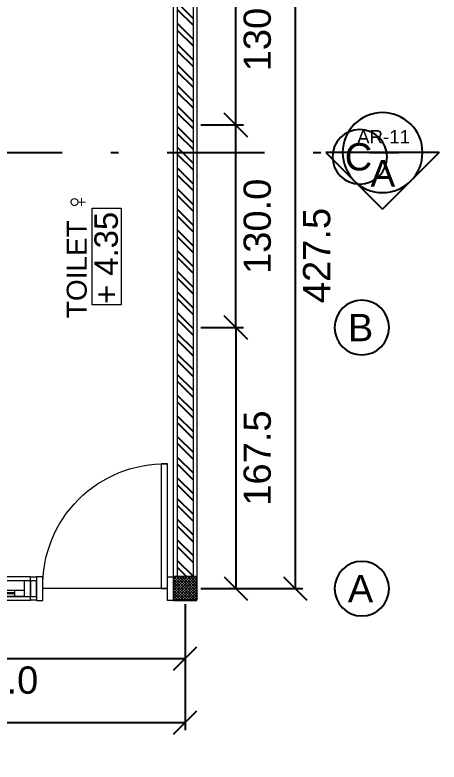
# Model space of a CAD drawing. Header units: inches. Extents: x 249 to 1192, y -18 to 440.
# Drawn here: x 516.26 to 521.7, y 189.87 to 199.45 of the extents above; entities that cross this region are included whole.
import ezdxf
from ezdxf.enums import TextEntityAlignment as Align

# ---------------------------------------------------------------- set-up
doc = ezdxf.new("R2010")
doc.units = ezdxf.units.IN
doc.header["$MEASUREMENT"] = 0
doc.linetypes.add('DASHDOT', pattern=[1, 0.5, -0.25, 0, -0.25])
for name, color, linetype, lineweight in [('ARSIR BETON', 8, 'Continuous', 0), ('DIMENSI', 85, 'Continuous', 20), ('DINDING', 6, 'Continuous', 0), ('DINDING2', 137, 'Continuous', 20), ('KACA', 141, 'Continuous', 30), ('KUSEN', 16, 'Continuous', 15), ('LANTAI', 135, 'Continuous', 9), ('TEXT (KET. RUANG)', 7, 'Continuous', 5), ('TEXT (KETERANGAN)', 7, 'Continuous', 25)]:
    doc.layers.add(name, color=color, linetype=linetype, lineweight=lineweight)
doc.layers.add('ARSIR DINDING', color=64, linetype='Continuous')
doc.layers.add('KOLOM', color=5, linetype='Continuous')
doc.styles.add('S', font='SIMPLEX', dxfattribs={"width": 1.1})
doc.styles.get("Standard").update_dxf_attribs({"font": 'arial.ttf'})
doc.dimstyles.new('UK. GDG PERTEMUAN', dxfattribs={"dimtxt": 0.5, "dimasz": 0.5, "dimexe": 0.5, "dimexo": 0.05, "dimgap": 0.1, "dimtad": 2, "dimdec": 0, "dimlfac": 100, "dimzin": 0, "dimdsep": 46, "dimtxsty": 'Standard', "dimblk": 'OBLIQUE', "dimcen": 0.09, "dimclrd": 8, "dimclre": 256, "dimclrt": 256, "dimadec": 0, "dimazin": 0, "dimtfac": 1, "dimtdec": 0, "dimtofl": 0, "dimtmove": 0, "dimatfit": 3, "dimldrblk": 'OBLIQUE', "dimfxl": 0, "dimtolj": 1, "dimtzin": 0, "dimarcsym": 0})

# ---------------------------------------------------------------- blocks, each defined once
blk = doc.blocks.new('K15')
at = {"layer": 'ARSIR BETON'}
h = blk.add_hatch(dxfattribs=at)
h.set_pattern_fill('ANSI37', color=256, scale=0.1, angle=180, style=0)
h.set_pattern_definition([(225, (665.191469, 113.346442), (0.0088388, -0.00883884), []), (315, (665.191469, 113.346442), (0.00883884, 0.0088388), [])])
h.paths.add_polyline_path([(665.3165, 113.4964), (665.2665, 113.4964), (665.2665, 113.3464), (665.3165, 113.3464)])
h.paths.add_polyline_path([(665.2665, 113.4964), (665.2165, 113.4964), (665.2165, 113.3464), (665.2665, 113.3464)])
h.paths.add_polyline_path([(665.2165, 113.4964), (665.1915, 113.4964), (665.1915, 113.3464), (665.2165, 113.3464)])
h.paths.add_polyline_path([(665.3415, 113.4964), (665.3165, 113.4964), (665.3165, 113.4964), (665.3165, 113.3464), (665.3415, 113.3464)])
at = {"layer": 'KOLOM'}
blk.add_lwpolyline([(665.1915, 113.3464), (665.3415, 113.3464), (665.3415, 113.4964), (665.1915, 113.4964)], close=True, dxfattribs=at)
blk = doc.blocks.new('P2')
for points in [[(278.9434, 273.0586), (278.9434, 273.0186), (279.0934, 273.0186), (279.0934, 273.0586)], [(278.9434, 272.1784), (278.9434, 272.2184), (279.0934, 272.2184), (279.0934, 272.1784)]]:
    blk.add_lwpolyline(points, close=True)
for points in [[(279.0184, 273.0186), (279.0184, 272.2186)], [(279.0184, 273.0186), (279.8184, 273.0186), (279.8184, 272.9786), (279.0184, 272.9786), (279.0184, 273.0186)]]:
    blk.add_lwpolyline(points)
blk.add_arc((279.0384, 272.9986), 0.7803, 268.5312, 1.4688)
blk = doc.blocks.new('BV1')
at = {"layer": 'KACA'}
blk.add_lwpolyline([(663.9865, 113.1112), (663.9865, 112.4312)], dxfattribs=at)
at = {"layer": 'KUSEN'}
for points in [[(663.9665, 113.1712), (664.0665, 113.1712), (664.0665, 113.2112), (663.9665, 113.2112)], [(663.9665, 112.3312), (664.0665, 112.3312), (664.0665, 113.2112), (663.9665, 113.2112)], [(663.9665, 112.3312), (664.0665, 112.3312), (664.0665, 112.3712), (663.9665, 112.3712)]]:
    blk.add_lwpolyline(points, close=True, dxfattribs=at)
for points in [[(663.9665, 112.3712), (663.9665, 113.1712), (664.0065, 113.1712), (664.0065, 112.3712), (663.9665, 112.3712)], [(663.9665, 113.1112), (663.9665, 113.1712), (664.0065, 113.1712), (664.0065, 113.1112), (663.9665, 113.1112)], [(663.9665, 112.3712), (663.9665, 112.4312), (664.0065, 112.4312), (664.0065, 112.3712), (663.9665, 112.3712)]]:
    blk.add_lwpolyline(points, dxfattribs=at)
blk = doc.blocks.new('+4.35')
at = {"layer": 'TEXT (KET. RUANG)', "color": 1}
blk.add_lwpolyline([(653.1532, 119.0567), (653.7744, 119.0567), (653.7744, 118.8702), (653.1532, 118.8702)], close=True, dxfattribs=at)
at = {"layer": 'TEXT (KET. RUANG)'}
blk.add_text('+ 4.35', height=0.15075, dxfattribs=at).set_placement((653.1591, 118.8918))
blk = doc.blocks.new('TOILET LT.2')
at = {"layer": 'ARSIR DINDING'}
h = blk.add_hatch(dxfattribs=at)
h.set_pattern_fill('ANSI32', color=256, scale=0.25, style=0)
h.set_pattern_definition([(45, (652.50368, 115.51291), (-0.0662913, 0.0662913), []), (45, (652.54787, 115.51291), (-0.0662913, 0.0662913), [])])
h.paths.add_polyline_path([(656.6287, 115.6129), (652.5037, 115.6129), (652.5037, 115.5129), (656.6287, 115.5129)])
h.paths.add_polyline_path([(656.7537, 116.6879), (656.6537, 116.6879), (656.6537, 115.6379), (656.7537, 115.6379)])
h.paths.add_polyline_path([(656.7537, 119.3379), (656.6537, 119.3379), (656.6537, 118.1379), (656.7537, 118.1379)])
h.paths.add_polyline_path([(656.7537, 122.6434), (656.6537, 122.6434), (656.6537, 121.8631), (656.7537, 121.8631)])
h.paths.add_polyline_path([(654.6287, 120.7629), (654.6287, 120.8629), (652.5037, 120.8629), (652.5037, 120.7629)])
at = {"layer": 'DINDING'}
for points in [[(652.3537, 116.5579), (652.5037, 116.5579), (652.5037, 117.4379), (652.3537, 117.4379)], [(652.3537, 116.5579), (652.5037, 116.5579), (652.5037, 116.5181), (652.3537, 116.5181)], [(652.5037, 115.6379), (656.6287, 115.6379), (656.6287, 115.4879), (652.5037, 115.4879)]]:
    blk.add_lwpolyline(points, close=True, dxfattribs=at)
at = {"layer": 'DINDING2'}
blk.add_lwpolyline([(652.3787, 116.5181), (652.4787, 116.5181), (652.4787, 116.5579), (652.3787, 116.5579)], close=True, dxfattribs=at)
at = {"layer": 'LANTAI'}
blk.add_lwpolyline([(652.5037, 115.6129), (656.6287, 115.6129), (656.6287, 115.5129), (652.5037, 115.5129)], close=True, dxfattribs=at)
at = {"layer": 'DINDING2'}
for name, p in [('BV1', (-11.5878, 4.2267)), ('+4.35', (1.0961, -2.8958)), ('K15', (-12.8378, 2.1415))]:
    blk.add_blockref(name, p, dxfattribs=at)
at = {"layer": 'KUSEN', "xscale": -1, "rotation": 180}
blk.add_blockref('P2', (373.4102, 388.6965), dxfattribs=at)
at = {"layer": 'TEXT (KET. RUANG)'}
blk.add_text('TOILET ♀  ', height=0.12839, dxfattribs=at).set_placement((654.1643, 116.196))
blk = doc.blocks.new('_Oblique')
at = {"color": 0, "linetype": 'ByBlock', "lineweight": -2}
blk.add_line((-0.5, -0.5), (0.5, 0.5), dxfattribs=at)
blk = doc.blocks.new('*D344')
at = {"layer": 'DEFPOINTS', "color": 0}
for p in [(518.5945, 195.4409), (518.5945, 192.0909), (519.0918, 192.0909)]:
    blk.add_point(p, dxfattribs=at)
at = {"layer": 'DIMENSI', "lineweight": -2}
for p, q in [((518.6445, 195.4409), (519.1918, 195.4409)), ((518.6445, 192.0909), (519.1918, 192.0909))]:
    blk.add_line(p, q, dxfattribs=at)
at = {"layer": 'DIMENSI', "color": 8, "lineweight": -2}
blk.add_line((519.0918, 195.4409), (519.0918, 192.0909), dxfattribs=at)
at = {"layer": 'DIMENSI', "color": 8, "lineweight": -2, "xscale": 0.3, "yscale": 0.3, "zscale": 0.3}
for p, rotation in [((519.0918, 195.4409), 90), ((519.0918, 192.0909), 270)]:
    blk.add_blockref('_Oblique', p, dxfattribs=dict(at, rotation=rotation))
at = {"layer": 'DIMENSI', "insert": (519.3705, 193.7659), "char_height": 0.35, "attachment_point": 5, "rotation": 90}
blk.add_mtext('\\A1;167.5', dxfattribs=at)
blk = doc.blocks.new('*D345')
at = {"layer": 'DEFPOINTS', "color": 0}
for p in [(518.5945, 198.0409), (519.0918, 198.0409), (518.5945, 195.4409)]:
    blk.add_point(p, dxfattribs=at)
at = {"layer": 'DIMENSI', "lineweight": -2}
for p, q in [((518.6445, 198.0409), (519.1918, 198.0409)), ((518.6445, 195.4409), (519.1918, 195.4409))]:
    blk.add_line(p, q, dxfattribs=at)
at = {"layer": 'DIMENSI', "color": 8, "lineweight": -2}
blk.add_line((519.0918, 195.4409), (519.0918, 198.0409), dxfattribs=at)
at = {"layer": 'DIMENSI', "color": 8, "lineweight": -2, "xscale": 0.3, "yscale": 0.3, "zscale": 0.3}
for p, rotation in [((519.0918, 198.0409), 90), ((519.0918, 195.4409), 270)]:
    blk.add_blockref('_Oblique', p, dxfattribs=dict(at, rotation=rotation))
at = {"layer": 'DIMENSI', "insert": (519.3707, 196.7409), "char_height": 0.35, "attachment_point": 5, "rotation": 90}
blk.add_mtext('\\A1;130.0', dxfattribs=at)
blk = doc.blocks.new('*D346')
at = {"layer": 'DEFPOINTS', "color": 0}
for p in [(518.5945, 200.6409), (519.0918, 200.6409), (518.5945, 198.0409)]:
    blk.add_point(p, dxfattribs=at)
at = {"layer": 'DIMENSI', "lineweight": -2}
for p, q in [((518.6445, 200.6409), (519.1918, 200.6409)), ((518.6445, 198.0409), (519.1918, 198.0409))]:
    blk.add_line(p, q, dxfattribs=at)
at = {"layer": 'DIMENSI', "color": 8, "lineweight": -2}
blk.add_line((519.0918, 198.0409), (519.0918, 200.6409), dxfattribs=at)
at = {"layer": 'DIMENSI', "color": 8, "lineweight": -2, "xscale": 0.3, "yscale": 0.3, "zscale": 0.3}
for p, rotation in [((519.0918, 200.6409), 90), ((519.0918, 198.0409), 270)]:
    blk.add_blockref('_Oblique', p, dxfattribs=dict(at, rotation=rotation))
at = {"layer": 'DIMENSI', "insert": (519.3707, 199.3409), "char_height": 0.35, "attachment_point": 5, "rotation": 90}
blk.add_mtext('\\A1;130.0', dxfattribs=at)
blk = doc.blocks.new('*D347')
at = {"layer": 'DEFPOINTS', "color": 0}
for p in [(518.9341, 200.6409), (518.5945, 192.0909), (519.8554, 192.0909)]:
    blk.add_point(p, dxfattribs=at)
at = {"layer": 'DIMENSI', "lineweight": -2}
for p, q in [((518.9841, 200.6409), (519.9554, 200.6409)), ((518.6445, 192.0909), (519.9554, 192.0909))]:
    blk.add_line(p, q, dxfattribs=at)
at = {"layer": 'DIMENSI', "color": 8, "lineweight": -2}
blk.add_line((519.8554, 200.6409), (519.8554, 192.0909), dxfattribs=at)
at = {"layer": 'DIMENSI', "color": 8, "lineweight": -2, "xscale": 0.3, "yscale": 0.3, "zscale": 0.3}
for p, rotation in [((519.8554, 200.6409), 90), ((519.8554, 192.0909), 270)]:
    blk.add_blockref('_Oblique', p, dxfattribs=dict(at, rotation=rotation))
at = {"layer": 'DIMENSI', "insert": (520.1341, 196.3659), "char_height": 0.35, "attachment_point": 5, "rotation": 90}
blk.add_mtext('\\A1;427.5', dxfattribs=at)
blk = doc.blocks.new('*D349')
at = {"layer": 'DEFPOINTS', "color": 0}
for p in [(513.4445, 191.9409), (518.4445, 191.9409), (518.4445, 191.1936)]:
    blk.add_point(p, dxfattribs=at)
at = {"layer": 'DIMENSI', "lineweight": -2}
for p, q in [((513.4445, 191.8909), (513.4445, 191.0936)), ((518.4445, 191.8909), (518.4445, 191.0936))]:
    blk.add_line(p, q, dxfattribs=at)
at = {"layer": 'DIMENSI', "color": 8, "lineweight": -2}
blk.add_line((513.4445, 191.1936), (518.4445, 191.1936), dxfattribs=at)
at = {"layer": 'DIMENSI', "color": 8, "lineweight": -2, "xscale": 0.3, "yscale": 0.3, "zscale": 0.3, "rotation": 180}
blk.add_blockref('_Oblique', (513.4445, 191.1936), dxfattribs=at)
at = {"layer": 'DIMENSI', "color": 8, "lineweight": -2, "xscale": 0.3, "yscale": 0.3, "zscale": 0.3}
blk.add_blockref('_Oblique', (518.4445, 191.1936), dxfattribs=at)
at = {"layer": 'DIMENSI', "insert": (515.9445, 190.9149), "char_height": 0.35, "attachment_point": 5}
blk.add_mtext('\\A1;250.0', dxfattribs=at)
blk = doc.blocks.new('*D351')
at = {"layer": 'DEFPOINTS', "color": 0}
for p in [(507.9445, 191.9409), (518.4445, 191.9409), (518.4445, 190.3736)]:
    blk.add_point(p, dxfattribs=at)
at = {"layer": 'DIMENSI', "lineweight": -2}
for p, q in [((507.9445, 191.8909), (507.9445, 190.2736)), ((518.4445, 191.8909), (518.4445, 190.2736))]:
    blk.add_line(p, q, dxfattribs=at)
at = {"layer": 'DIMENSI', "color": 8, "lineweight": -2}
blk.add_line((507.9445, 190.3736), (518.4445, 190.3736), dxfattribs=at)
at = {"layer": 'DIMENSI', "color": 8, "lineweight": -2, "xscale": 0.3, "yscale": 0.3, "zscale": 0.3, "rotation": 180}
blk.add_blockref('_Oblique', (507.9445, 190.3736), dxfattribs=at)
at = {"layer": 'DIMENSI', "color": 8, "lineweight": -2, "xscale": 0.3, "yscale": 0.3, "zscale": 0.3}
blk.add_blockref('_Oblique', (518.4445, 190.3736), dxfattribs=at)
at = {"layer": 'DIMENSI', "insert": (513.1945, 190.0949), "char_height": 0.35, "attachment_point": 5}
blk.add_mtext('\\A1;525.0', dxfattribs=at)
blk = doc.blocks.new('NAV')
blk.add_circle((0, -0.4), 0.35)
at = {"style": 'S', "width": 0.75, "flags": 4}
blk.add_attdef('AV', text='', height=0.3, dxfattribs=at).set_placement((0, -0.4), align=Align.MIDDLE)
blk = doc.blocks.new('Npa')
for p, q in [((-0.849, 0), (0, 0.849)), ((0.849, 0), (0, 0.849)), ((0.849, 0), (-0.849, 0))]:
    blk.add_line(p, q)
blk.add_circle((0, 0), 0.6)
at = {"style": 'S', "width": 0.75, "flags": 4}
for tag, height, p in [('NO', 0.3, (0.005, 0.113)), ('NOLBR', 0.2, (0.005, -0.334))]:
    blk.add_attdef(tag, text='', height=height, dxfattribs=at).set_placement(p, align=Align.CENTER)

msp = doc.modelspace()

# ---------------------------------------------------------------- linework, layer by layer
at = {"layer": 'TEXT (KETERANGAN)', "linetype": 'DASHDOT', "ltscale": 2.5}
msp.add_lwpolyline([(510.4118, 197.6872), (521.1871, 197.6872)], dxfattribs=at)

# ---------------------------------------------------------------- block references
at = {"xscale": 2, "yscale": 2, "zscale": 2, "rotation": 89.9999999999999}
msp.add_blockref('TOILET LT.2', (749.5703, -1112.7665), dxfattribs=at)
at = {"layer": 'TEXT (KETERANGAN)'}
ref = msp.add_blockref('Npa', (520.9785, 197.6872), dxfattribs=dict(at, xscale=-0.8559388005003257, yscale=0.8559388005003257, zscale=0.8559388005003257, rotation=180))
ref.add_attrib('NO', 'A', dxfattribs={"layer": '0', "height": 0.3424, "flags": 4}).set_placement((520.9826, 197.2482), align=Align.CENTER)
ref.add_attrib('NOLBR', 'AR-11', dxfattribs={"layer": '0', "height": 0.17119, "flags": 4}).set_placement((520.9912, 197.8043), align=Align.CENTER)
ref = msp.add_blockref('NAV', (520.6859, 198.0326), dxfattribs=dict(at, xscale=-1))
ref.add_attrib('AV', 'C', dxfattribs={"layer": '0', "height": 0.35, "flags": 4}).set_placement((520.6693, 197.6326), align=Align.MIDDLE)
ref = msp.add_blockref('NAV', (520.7122, 195.8409), dxfattribs=dict(at, xscale=-1))
ref.add_attrib('AV', 'B', dxfattribs={"layer": '0', "height": 0.35, "flags": 4}).set_placement((520.6957, 195.4409), align=Align.MIDDLE)
ref = msp.add_blockref('NAV', (520.7122, 192.4909), dxfattribs=dict(at, xscale=-1))
ref.add_attrib('AV', 'A', dxfattribs={"layer": '0', "height": 0.35, "flags": 4}).set_placement((520.6957, 192.0909), align=Align.MIDDLE)

# ---------------------------------------------------------------- dimensions: what is measured, and where the dimension line sits
at = {"layer": 'DIMENSI'}
for base, p1, p2, angle, picture, middle in [((519.0918, 200.6409), (518.5945, 198.0409), (518.5945, 200.6409), 90, '*D346', (519.3707, 199.3409)), ((519.8554, 192.0909), (518.9341, 200.6409), (518.5945, 192.0909), 90, '*D347', (520.1341, 196.3659)), ((519.0918, 198.0409), (518.5945, 195.4409), (518.5945, 198.0409), 90, '*D345', (519.3707, 196.7409)), ((519.0918, 192.0909), (518.5945, 195.4409), (518.5945, 192.0909), 90, '*D344', (519.3705, 193.7659)), ((518.4445, 190.3736), (507.9445, 191.9409), (518.4445, 191.9409), 180, '*D351', (513.1945, 190.0949)), ((518.4445, 191.1936), (513.4445, 191.9409), (518.4445, 191.9409), 180, '*D349', (515.9445, 190.9149))]:
    dim = msp.add_linear_dim(base=base, p1=p1, p2=p2, angle=angle, dimstyle='UK. GDG PERTEMUAN', override={"dimtxt": 0.35, "dimasz": 0.3, "dimexe": 0.1, "dimdec": 1, "dimlfac": 50}, dxfattribs=at)
    dim.commit()
    dim.dimension.update_dxf_attribs({"geometry": picture, "text_midpoint": middle})

doc.saveas('drawing.dxf')
